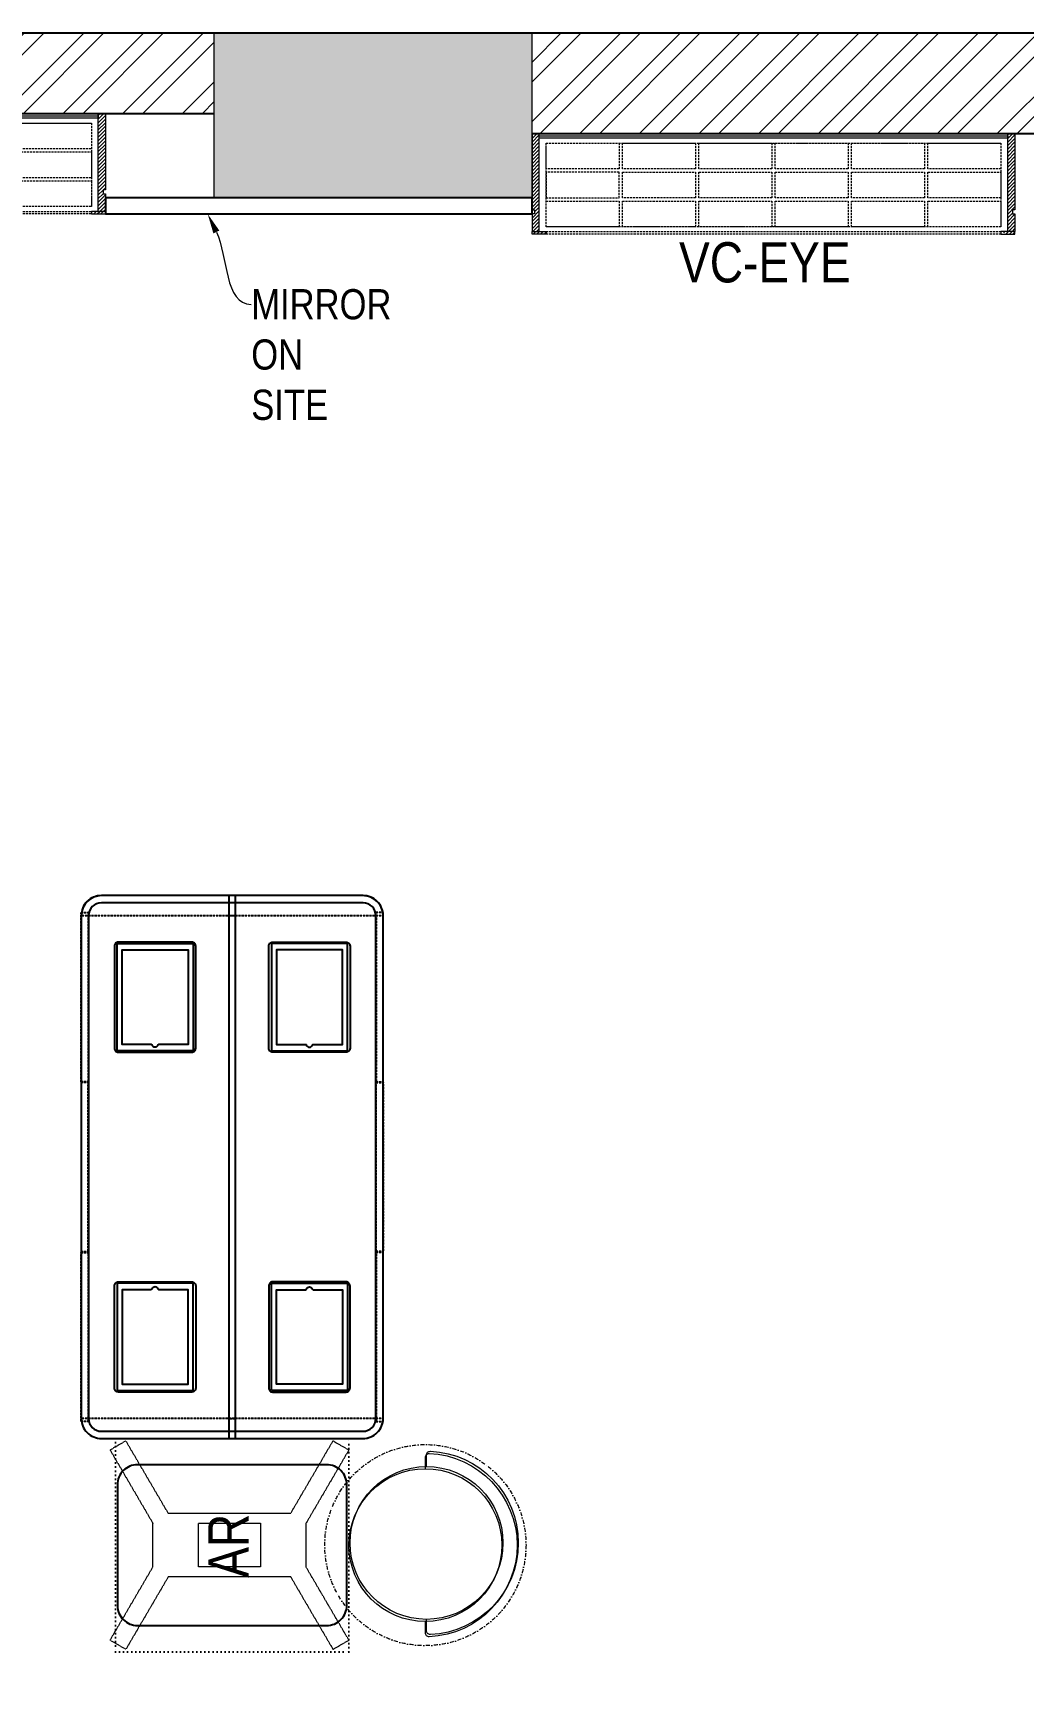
# Model space of a CAD drawing. Header units: millimetres. Extents: x 1426981 to 1441736, y -20160 to -13360.
# Drawn here: x 1436431 to 1438891, y -17455 to -13360 of the extents above; entities that cross this region are included whole.
import ezdxf
from ezdxf import colors
from ezdxf.entities.mleader import LeaderData, LeaderLine
from ezdxf.math import Vec2, Vec3

# ---------------------------------------------------------------- set-up
doc = ezdxf.new("R2010")
doc.units = ezdxf.units.MM
doc.header["$LTSCALE"] = 40
for name, pattern in [('a_p6_plan_L18$0$HIDDEN', [0.375, 0.25, -0.125]), ('CONTINOUS', [0]), ('DASHDOT2', [0.5, 0.25, -0.125, 0, -0.125]), ('DOT', [0.25, 0, -0.25]), ('HIDDEN2', [0.1875, 0.125, -0.0625]), ('HIDDENX2', [0.75, 0.5, -0.25])]:
    doc.linetypes.add(name, pattern=pattern)
doc.layers.add('A-CARPET AREA', color=3, linetype='CONTINOUS', lineweight=0, true_color=0x0aff0a)
doc.layers.add('A-WALL', color=1, linetype='Continuous')
for name, color, linetype, lineweight in [('Column', 243, 'Continuous', 9), ('column hatch', 5, 'Continuous', 0), ('LENS-FURNITURE', 13, 'Continuous', 9), ('LENS-PARTITION', 21, 'Continuous', 25), ('LENS-TEXT', 31, 'Continuous', 5), ('LENS_TEXT', 31, 'Continuous', 5), ('LK-EQPMT', 3, 'Continuous', 18), ('LK-FF&E WALL', 1, 'Continuous', 9), ('LN-ELEVATION-1', 81, 'Continuous', 13), ('LN-ELEVATION-2', 103, 'Continuous', 20), ('LN-ELEVATION-3', 125, 'a_p6_plan_L18$0$HIDDEN', 18), ('LN-ELEVATION-4', 145, 'Continuous', 13), ('LN-HATCH', 251, 'Continuous', 0), ('PLANO-TXT', 252, 'Continuous', 5)]:
    doc.layers.add(name, color=color, linetype=linetype, lineweight=lineweight)
doc.styles.add('LK TXT', font='Gill Sans MT Condensed Regular.ttf')
doc.styles.get("Standard").update_dxf_attribs({"font": 'Gill Sans MT Condensed Regular.ttf', "height": 100})
pattern_1 = [(45, (7858054.0837, 3504049.203), (-4.4901280605, 4.4901280605), [])]

# ---------------------------------------------------------------- blocks, each defined once
blk = doc.blocks.new('A$Cc7694f99')
at = {"layer": 'column hatch'}
h = blk.add_hatch(color=8, dxfattribs=at)
h.dxf.hatch_style = 1
h.paths.add_polyline_path([(14755, 6380), (14755, 6800), (13855, 6800), (13855, 6380)])
h.paths.add_polyline_path([(10690, 6390), (10690, 6800), (9900, 6800), (9900, 6390)])
h.paths.add_polyline_path([(6660, 6430), (6660, 6800), (5855, 6800), (5855, 6430)])
h.paths.add_polyline_path([(2845, 6430), (2845, 6435), (2845, 6800), (1950, 6800), (1950, 6430)])
at = {"layer": 'LN-HATCH'}
h = blk.add_hatch(dxfattribs=at)
h.set_pattern_fill('ANSI32', color=256, scale=11, angle=180)
h.set_pattern_definition([(225, (-924539.29, -36909.92), (74.087113, -74.087113), []), (225, (-924588.68, -36909.92), (74.087113, -74.087113), [])])
h.paths.add_polyline_path([(14755, 0), (14755, 6380), (14505, 6380), (14505, 220), (10690, 220), (10690, 250), (1950, 250), (1950, 0)])
h.paths.add_polyline_path([(13855, 6550), (13855, 6800), (10690, 6800), (10690, 6550)])
h.paths.add_polyline_path([(9900, 6600), (9900, 6800), (6660, 6800), (6660, 6600)])
h.paths.add_polyline_path([(5855, 6600), (5855, 6800), (2845, 6800), (2845, 6600)])
at = {"layer": 'A-WALL'}
for p, q in [((1950, 6800), (14755, 6800)), ((6660, 6600), (9900, 6600)), ((10690, 6550), (13855, 6550))]:
    blk.add_line(p, q, dxfattribs=at)
at = {"layer": 'Column'}
for p, q in [((9900, 6390), (9900, 6800)), ((10690, 6390), (10690, 6800)), ((9900, 6390), (10690, 6390))]:
    blk.add_line(p, q, dxfattribs=at)
blk = doc.blocks.new('VC 1200')
at = {"layer": 'LN-HATCH', "ltscale": 0.5}
h = blk.add_hatch(dxfattribs=at)
h.set_pattern_fill('ANSI31', color=256, scale=2)
h.set_pattern_definition([(45, (3760859.753, 1795248.936), (-4.490128061, 4.490128061), [])])
h.paths.add_polyline_path([(-1200, 250), (-1200, 60), (-1194, 60), (-1194, 50), (-1200, 50), (-1200, 6), (-1182, 6), (-1182, 250)])
h = blk.add_hatch(dxfattribs=at)
h.set_pattern_fill('ANSI31', color=256, scale=2)
h.set_pattern_definition(pattern_1)
h.paths.add_polyline_path([(0, 250), (0, 60), (-6, 60), (-6, 50), (0, 50), (0, 6), (-18, 6), (-18, 250)])
h = blk.add_hatch(dxfattribs=at)
h.set_pattern_fill('ANSI31', color=256, scale=2)
h.set_pattern_definition([(45, (7858047.0837, 3504049.203), (-4.4901280605, 4.4901280605), [])])
h.paths.add_polyline_path([(-1165, 6), (-1165, 0), (-1200, 0), (-1200, 6)])
h = blk.add_hatch(dxfattribs=at)
h.set_pattern_fill('ANSI31', color=256, scale=2)
h.set_pattern_definition(pattern_1)
h.paths.add_polyline_path([(-28, 6), (-28, 0), (0, 0), (0, 6)])
at = {"layer": 'LN-ELEVATION-1', "ltscale": 0.5}
for points in [[(-1200, 250), (-1200, 60), (-1194, 60), (-1194, 50), (-1200, 50), (-1200, 6), (-1182, 6), (-1182, 250)], [(0, 250), (0, 60), (-6, 60), (-6, 50), (0, 50), (0, 6), (-18, 6), (-18, 250)], [(-18, 238), (-1182, 238), (-1182, 244), (-18, 244)], [(-1165, 6), (-1165, 0), (-1200, 0), (-1200, 6)], [(-35, 6), (-35, 0), (0, 0), (0, 6)]]:
    blk.add_lwpolyline(points, close=True, dxfattribs=at)
at = {"layer": 'LN-ELEVATION-3', "ltscale": 0.5}
for p, q in [((-1182, 250), (-18, 250)), ((-1165, 6), (-35, 6)), ((-35, 0), (-1165, 0))]:
    blk.add_line(p, q, dxfattribs=at)
for points in [[(-1165, 226), (-35, 226), (-35, 18), (-1165, 18)], [(-1165, 226), (-983.3, 226), (-983.3, 162), (-1165, 162)], [(-975.3, 226), (-793.7, 226), (-793.7, 162), (-975.3, 162)], [(-785.7, 226), (-604, 226), (-604, 162), (-785.7, 162)], [(-596, 226), (-414.3, 226), (-414.3, 162), (-596, 162)], [(-406.3, 226), (-224.7, 226), (-224.7, 162), (-406.3, 162)], [(-216.7, 226), (-35, 226), (-35, 162), (-216.7, 162)], [(-1165, 90), (-983.3, 90), (-983.3, 154), (-1165, 154)], [(-975.3, 154), (-793.7, 154), (-793.7, 90), (-975.3, 90)], [(-785.7, 154), (-604, 154), (-604, 90), (-785.7, 90)], [(-596, 154), (-414.3, 154), (-414.3, 90), (-596, 90)], [(-406.3, 154), (-224.7, 154), (-224.7, 90), (-406.3, 90)], [(-216.7, 154), (-35, 154), (-35, 90), (-216.7, 90)], [(-1165, 82), (-983.3, 82), (-983.3, 18), (-1165, 18)], [(-975.3, 82), (-793.7, 82), (-793.7, 18), (-975.3, 18)], [(-785.7, 82), (-604, 82), (-604, 18), (-785.7, 18)], [(-596, 82), (-414.3, 82), (-414.3, 18), (-596, 18)], [(-406.3, 82), (-224.7, 82), (-224.7, 18), (-406.3, 18)], [(-216.7, 82), (-35, 82), (-35, 18), (-216.7, 18)]]:
    blk.add_lwpolyline(points, close=True, dxfattribs=at)
blk = doc.blocks.new('GASGZH')
at = {"color": 3, "linetype": 'Continuous'}
blk.add_lwpolyline([(357868.7, -232321.1), (358122.7, -232321.1, 0.414214), (358132.7, -232311.1), (358132.7, -232129.1, 0.414214), (358122.7, -232119.1), (357868.7, -232119.1, 0.414214), (357858.7, -232129.1), (357858.7, -232311.1, 0.414214)], format="xyb", close=True, dxfattribs=at)
at = {"color": 3, "linetype": 'Continuous', "lineweight": 25}
blk.add_lwpolyline([(358113.2, -232229.7), (358113.2, -232302.1), (357878.2, -232302.1), (357878.2, -232138.1), (358113.2, -232138.1), (358113.2, -232210.6, 0.327538), (358114.6, -232212.5, -0.733799), (358114.6, -232227.8, 0.327538)], format="xyb", close=True, dxfattribs=at)
blk = doc.blocks.new('A$Ca58c3b23')
at = {"color": 5, "linetype": 'HIDDENX2', "ltscale": 0.025}
for p, q in [((50, 750), (50, 0)), ((1300, 750), (1300, 0))]:
    blk.add_line(p, q, dxfattribs=at)
at = {"color": 0, "linetype": 'Continuous'}
for p, q in [((1300, 750), (50, 750)), ((0, 700), (0, 50)), ((1350, 50), (1350, 700)), ((50, 0), (1300, 0))]:
    blk.add_line(p, q, dxfattribs=at)
at = {"color": 2, "linetype": 'Continuous'}
blk.add_line((51, 750), (50, 750), dxfattribs=at)
at = {"color": 0, "linetype": 'Continuous'}
for points in [[(50, 0), (1300, 0, 0.414214), (1350, 50), (1350, 700, 0.414214), (1300, 750), (50, 750, 0.414214), (0, 700), (0, 50, 0.414214)], [(50, 18), (1300, 18, 0.414214), (1332, 50), (1332, 700, 0.414214), (1300, 732), (50, 732, 0.414214), (18, 700), (18, 50, 0.414214)]]:
    blk.add_lwpolyline(points, format="xyb", close=True, dxfattribs=at)
at = {"color": 2, "linetype": 'HIDDENX2', "ltscale": 0.025}
for points in [[(462.7, 750), (42.1, 750), (42.1, 733), (462.7, 733)], [(464.7, 750), (885.3, 750), (885.3, 733), (464.7, 733)], [(1308, 750), (887.4, 750), (887.4, 733), (1308, 733)], [(462.7, 0), (42.1, 0), (42.1, 17), (462.7, 17)], [(464.7, 0), (885.3, 0), (885.3, 17), (464.7, 17)], [(1308, 0), (887.4, 0), (887.4, 17), (1308, 17)]]:
    blk.add_lwpolyline(points, close=True, dxfattribs=at)
at = {"color": 5, "linetype": 'Continuous'}
for points in [[(119.1, 472.3), (386.1, 472.3), (386.1, 661.3), (119.1, 661.3)], [(1230.9, 472.3), (963.9, 472.3), (963.9, 661.3), (1230.9, 661.3)], [(119.1, 277.8), (386.1, 277.8), (386.1, 88.8), (119.1, 88.8)], [(1230.9, 277.8), (963.9, 277.8), (963.9, 88.8), (1230.9, 88.8)]]:
    blk.add_lwpolyline(points, close=True, dxfattribs=at)
at = {"color": 0, "linetype": 'Continuous'}
blk.add_lwpolyline([(1350, 383.5), (0, 383.5), (0, 366.5), (1350, 366.5)], close=True, dxfattribs=at)
at = {"color": 5, "linetype": 'HIDDENX2', "ltscale": 0.025}
blk.add_lwpolyline([(50, 366.5), (1300, 366.5), (1300, 383.5), (50, 383.5)], close=True, dxfattribs=at)
at = {"color": 0, "linetype": 'Continuous'}
for centre, start, end in [((50, 700), 90, 180), ((1300, 700), 0, 90), ((50, 50), 180, 270), ((1300, 50), 270, 0)]:
    blk.add_arc(centre, 50, start, end, dxfattribs=at)
at = {"color": 2, "linetype": 'Continuous', "xscale": -1}
for p, rotation in [((-357743.2, -231653.4), 180), ((359093.2, 232403.4), 359.9999999999953)]:
    blk.add_blockref('GASGZH', p, dxfattribs=dict(at, rotation=rotation))
at = {"color": 2, "linetype": 'Continuous', "rotation": 180}
blk.add_blockref('GASGZH', (359093.2, -231653.4), dxfattribs=at)
at = {"color": 2, "linetype": 'Continuous'}
blk.add_blockref('GASGZH', (-357743.2, 232403.4), dxfattribs=at)
blk = doc.blocks.new('AR')
at = {"layer": 'LN-ELEVATION-2', "linetype": 'DOT', "lineweight": 25, "transparency": 33554493}
blk.add_lwpolyline([(0, 13.4), (530, 13.4), (530, 593.4), (0, 593.4)], close=True, dxfattribs=at)
at = {"layer": 'LN-ELEVATION-2', "lineweight": 25}
blk.add_lwpolyline([(465, 68.2), (465, 538.2, 0.414214), (415, 588.2), (115, 588.2, 0.414214), (65, 538.2), (65, 68.2, 0.414214), (115, 18.2), (415, 18.2, 0.414214)], format="xyb", close=True, dxfattribs=at)
at = {"layer": 'LN-ELEVATION-4', "linetype": 'HIDDEN2', "ltscale": 0.25, "transparency": 33554664}
for points in [[(185.8, 448.9), (5.9, 554), (28.5, 593.4), (211.1, 486.7)], [(344.2, 448.9), (524.1, 554), (501.5, 593.4), (318.9, 486.7)], [(211.1, 486.7), (318.9, 486.7)], [(185.8, 144.5), (185.8, 448.9)], [(344.2, 448.9), (344.2, 144.5)], [(185.8, 144.5), (5.9, 39.3), (28.5, 0), (211.1, 106.7)], [(344.2, 144.5), (524.1, 39.3), (501.5, 0), (318.9, 106.7)], [(318.9, 106.7), (211.1, 106.7)]]:
    blk.add_lwpolyline(points, dxfattribs=at)
blk.add_lwpolyline([(210.8, 374), (319.2, 374), (319.2, 219.4), (210.8, 219.4)], close=True, dxfattribs=at)
blk = doc.blocks.new('A$Ce31a1afc')
at = {"layer": 'LK-FF&E WALL', "color": 1, "ltscale": 100}
blk.add_lwpolyline([(228, 37.8), (228, 9.1, -0.426474), (218.5, 0, -0.959166), (218.5, 455.6, -0.426474), (228, 446.5), (228, 417.8)], format="xyb", dxfattribs=at)
blk.add_circle((228, 227.8), 190, dxfattribs=at)
blk = doc.blocks.new('DOCTOR STOOL')
at = {"layer": 'LN-ELEVATION-1', "ltscale": 100}
blk.add_lwpolyline([(228, 37.8), (228, 9.1, -0.426474), (218.5, 0, -0.959166), (218.5, 455.6, -0.426474), (228, 446.5), (228, 417.8)], format="xyb", dxfattribs=at)
at = {"layer": 'LN-ELEVATION-1', "linetype": 'DASHDOT2'}
blk.add_circle((228, 227.8), 250, dxfattribs=at)
at = {"layer": 'LN-ELEVATION-1', "ltscale": 100}
blk.add_circle((228, 227.8), 190, dxfattribs=at)

msp = doc.modelspace()

# ---------------------------------------------------------------- linework, layer by layer
at = {"layer": 'LENS-PARTITION'}
msp.add_lwpolyline([(1436611.3, -13809.6), (1437671.3, -13809.6), (1437671.3, -13769.6), (1436611.3, -13769.6)], close=True, dxfattribs=at)

# ---------------------------------------------------------------- block references
at = {"color": 0, "linetype": 'Continuous', "rotation": 270}
msp.add_blockref('A$Ca58c3b23', (1436551.3, -15504.7), dxfattribs=at)
at = {"layer": 'A-CARPET AREA'}
msp.add_blockref('A$Cc7694f99', (1426981.3, -20159.6), dxfattribs=at)
at = {"layer": 'LENS-FURNITURE', "rotation": 180}
msp.add_blockref('DOCTOR STOOL', (1437634.3, -16891.9), dxfattribs=at)
at = {"layer": 'LK-EQPMT'}
for name, p, rotation in [('AR', (1436622.8, -16854.7), 270), ('A$Ce31a1afc', (1437637.1, -16886.5), 180)]:
    msp.add_blockref(name, p, dxfattribs=dict(at, rotation=rotation))
at = {"layer": 'LK-FF&E WALL'}
for p in [(1436611.3, -13809.6), (1438871.3, -13859.6)]:
    msp.add_blockref('VC 1200', p, dxfattribs=at)

# ---------------------------------------------------------------- texts
at = {"layer": 'LENS-TEXT', "color": 0, "linetype": 'Continuous', "ltscale": 3, "insert": (1436916.8, -17121.3), "char_height": 100, "attachment_point": 5, "rotation": 90, "style": 'LK TXT'}
msp.add_mtext_dynamic_manual_height_columns('AR', width=237.441, gutter_width=12.5, heights=[0], dxfattribs=at)
at = {"layer": 'PLANO-TXT', "linetype": 'Continuous', "ltscale": 3, "insert": (1438249.7, -13930.7), "char_height": 100, "width": 244.677, "attachment_point": 5, "style": 'LK TXT'}
msp.add_mtext('VC-EYE', dxfattribs=at)

# ---------------------------------------------------------------- leaders
at = {"layer": 'LENS_TEXT', "color": 1, "linetype": 'Continuous', "ltscale": 3, "true_color": 0xf50000}
ml = msp.add_multileader_mtext('Standard', dxfattribs=at)
ml.set_content('\\pxql,t3;{\\C256;MIRROR ON SITE}', color=1)
ml.set_leader_properties(color=256, linetype='ByLayer', lineweight=-1)
ml.build(insert=Vec2(0, 0))
ml.multileader.update_dxf_attribs({"leader_type": 2, "dogleg_length": 0.36, "arrow_head_size": 50})
ctx = ml.context
ctx.base_point, ctx.char_height, ctx.arrow_head_size, ctx.landing_gap_size, ctx.plane_origin = Vec3(1436973.5, -14034.7), 75, 50, 0.09, Vec3(1435276.1, -11917.9)
notes = []
notes.append((ctx, [(0, (1, 1, 0), (1436973.1, -14034.7), (1, 0), 0.36, [(1, [(1436865.3, -13809.6)], 0, [])])]))
ctx.mtext.insert, ctx.mtext.width, ctx.mtext.flow_direction = Vec3(1436973.6, -13996.7), 289.544, 5
for ctx, leaders in notes:
    for number, flags, end, landing, length, lines in leaders:
        leader = LeaderData()
        leader.index, (leader.has_last_leader_line, leader.has_dogleg_vector, leader.attachment_direction) = number, flags
        leader.last_leader_point, leader.dogleg_vector, leader.dogleg_length = Vec3(end), Vec3(landing), length
        for number, points, colour, breaks in lines:
            line = LeaderLine()
            line.index, line.vertices, line.color, line.breaks = number, Vec3.list(points), colors.encode_raw_color(colour), breaks
            leader.lines.append(line)
        ctx.leaders.append(leader)

doc.saveas('drawing.dxf')
